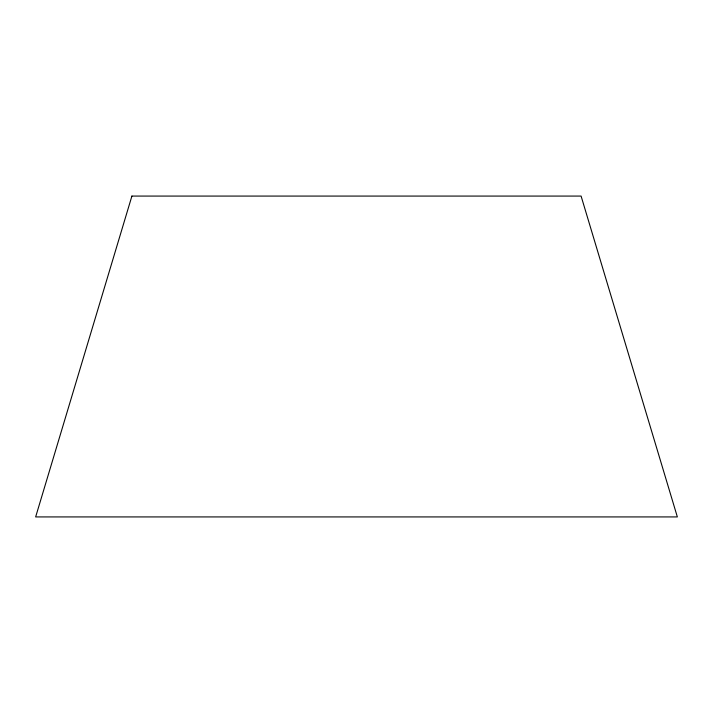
<?xml version="1.0" encoding="UTF-8"?>
<svg xmlns="http://www.w3.org/2000/svg" width="713" height="713" viewBox="0 0 713 713"><rect width="100%" height="100%" fill="white"/><g stroke="black" fill="none" stroke-linecap="round" stroke-linejoin="round"><path stroke-width="1.07" d="M131.905 196.075L35.65 516.925L677.35 516.925L581.095 196.075L131.905 196.075"/></g></svg>
